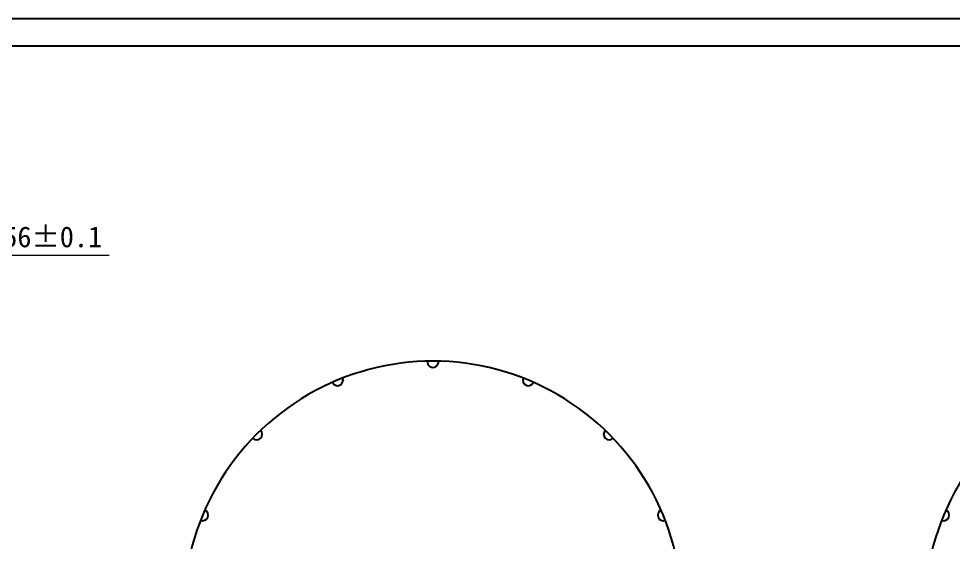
# Model space of a CAD drawing. Header units: millimetres. Extents: x 1060 to 1294, y 252 to 408.
# Drawn here: x 1146.4 to 1213.8, y 370.2 to 408 of the extents above; entities that cross this region are included whole.
import ezdxf

# ---------------------------------------------------------------- set-up
doc = ezdxf.new("R2010")
doc.units = ezdxf.units.MM
doc.layers.add('BZ', color=210, linetype='Continuous')
doc.layers.add('FRAME', color=154, linetype='Continuous')
doc.styles.add('宋体', font='SimSun.ttf')
doc.styles.add('工程', font='gbenor.shx', dxfattribs={"width": 1.25, "bigfont": 'gbcbig.shx'})
doc.dimstyles.new('标准', dxfattribs={"dimtxt": 2, "dimasz": 1.8, "dimexe": 0.5, "dimexo": 0.4, "dimgap": 0.1, "dimtad": 1, "dimzin": 1, "dimdsep": 46, "dimtxsty": '工程', "dimblk": 'CLOSEDBLANK', "dimcen": 0.09, "dimclrd": 3, "dimclre": 3, "dimclrt": 3, "dimadec": 0, "dimazin": 0, "dimtfac": 1, "dimtofl": 0, "dimtmove": 0, "dimatfit": 3, "dimldrblk": 'CLOSEDBLANK', "dimfxl": 1, "dimtolj": 1, "dimlwd": 0, "dimlwe": 0, "dimarcsym": 0})

# ---------------------------------------------------------------- blocks, each defined once
blk = doc.blocks.new('*D94')
at = {"color": 7, "lineweight": 0, "transparency": 16777216}
for p, q in [((1138.357649324153, 383.3562507109736), (1138.357649324153, 391.4476416162463)), ((1139.917696887254, 383.6563265327623), (1139.917696887254, 391.4476416162463)), ((1137.357649324153, 390.9476416162463), (1136.357649324153, 390.9476416162463)), ((1140.917696887254, 390.9476416162463), (1152.888367278316, 390.9476416162463))]:
    blk.add_line(p, q, dxfattribs=at)
at = {"color": 7, "transparency": 16777216}
for points in [[(1137.357649324153, 391.114308282913), (1137.357649324153, 390.7809749495796), (1138.357649324153, 390.9476416162463)], [(1140.917696887254, 391.114308282913), (1140.917696887254, 390.7809749495796), (1139.917696887254, 390.9476416162463)]]:
    blk.add_solid(points, dxfattribs=at)
at = {"layer": 'Defpoints', "color": 0, "transparency": 16777216}
for p in [(1139.917696887254, 390.9476416162463), (1139.917696887254, 383.2563265327623), (1138.357649324153, 382.9562507109736)]:
    blk.add_point(p, dxfattribs=at)
at = {"color": 7, "transparency": 16777216, "insert": (1147.791998563232, 392.2563008341234), "char_height": 1.5, "attachment_point": 5, "style": '宋体'}
blk.add_mtext('\\A1;1.56%%P0.1', dxfattribs=at)
blk = doc.blocks.new('_ClosedBlank')
at = {"color": 0, "linetype": 'ByBlock', "lineweight": -2}
for p, q in [((-1, 0.1666666666666666), (0, 0)), ((-1, 0.1666666666666666), (-1, -0.1666666666666666)), ((0, 0), (-1, -0.1666666666666666))]:
    blk.add_line(p, q, dxfattribs=at)

msp = doc.modelspace()

# ---------------------------------------------------------------- linework, layer by layer
at = {"color": 6, "ltscale": 0.2}
for centre, start, end in [((1176.249190387286, 383.2563265119882), 173.452567872545, 6.547432127406588), ((1169.364708704716, 381.9369165670453), 203.1370100116357, 21.86303647339445), ((1183.13367207268, 381.9369165658748), 158.1369635168868, 336.8629899786615), ((1163.528329086731, 378.0371672462473), 225.6370332589762, 44.36305972074625), ((1188.970051690002, 378.0371672440836), 135.6369402694907, 314.3629667312725), ((1159.628589237228, 372.2007812997475), 248.1370565063324, 66.86308296811627), ((1192.869791538512, 372.2007812969208), 113.1369170221368, 291.8629434838977), ((1213.107504209394, 372.2007812891702), 248.1370565063319, 66.86308296811582)]:
    msp.add_arc(centre, 0.4, start, end, dxfattribs=at)
at = {"layer": 'BZ'}
for centre in [(1176.249190421261, 365.3163265817996), (1229.728105393428, 365.3163265712223)]:
    msp.add_arc(centre, 17.98999999997293, 359.9997214659883, 180.0002787368246, dxfattribs=at)
at = {"layer": 'FRAME', "color": 7}
for points in [[(1294.022372444895, 407.9928042661414), (1060.354747484894, 407.9928042661414), (1060.354747484894, 252.2143876261413), (1294.022372444895, 252.2143876261413)], [(1292.075142236895, 254.1616178341404), (1062.301977692895, 254.1616178341404), (1062.301977692895, 406.0455740581409), (1292.075142236895, 406.0455740581409)]]:
    msp.add_lwpolyline(points, close=True, dxfattribs=at)

# ---------------------------------------------------------------- dimensions: what is measured, and where the dimension line sits
dim = msp.add_linear_dim(base=(1139.917696887254, 390.9476416162463), p1=(1138.357649324153, 382.9562507109736), p2=(1139.917696887254, 383.2563265327623), text='<>%%P0.1', dimstyle='标准', override={"dimtxt": 1.5, "dimasz": 1, "dimgap": 0.5, "dimtxsty": '宋体', "dimsah": 1, "dimclrd": 7, "dimclre": 7, "dimclrt": 7})
dim.commit()
dim.dimension.update_dxf_attribs({"geometry": '*D94', "text_midpoint": (1147.791998563232, 390.9476416162463), "dimtype": 160})

doc.saveas('drawing.dxf')
